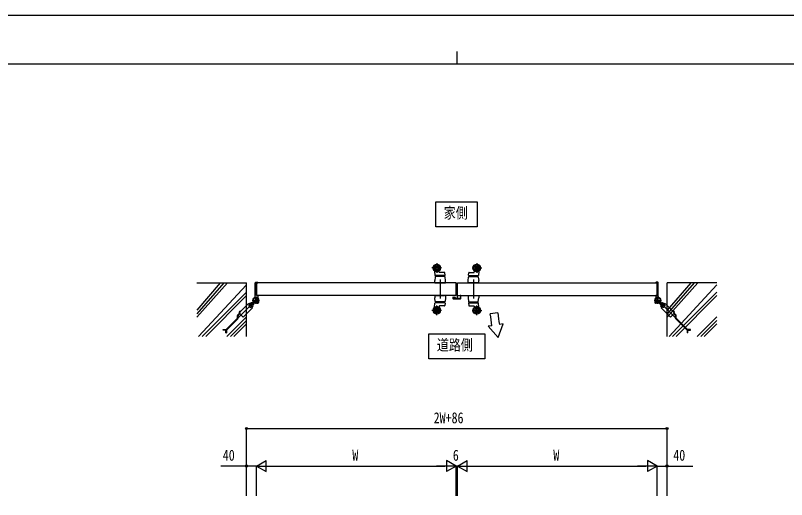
# Model space of a CAD drawing. Units: millimetres, scale not verified. Extents: x -4205 to 4205, y -2970 to 2970.
# Drawn here: x -1775 to 1317, y 1030 to 2970 of the extents above; entities that cross this region are included whole.
import ezdxf
from ezdxf.enums import TextEntityAlignment as Align

# ---------------------------------------------------------------- set-up
doc = ezdxf.new("R2010")
doc.units = ezdxf.units.MM
doc.header["$LTSCALE"] = 12
for name, color, linetype in [('0-2_USER1', 3, 'Continuous'), ('0-3_YKK_A1', 4, 'Continuous'), ('0-4_YKK_D', 6, 'Continuous'), ('0-5_YKK_ZWAK', 7, 'Continuous')]:
    doc.layers.add(name, color=color, linetype=linetype)
doc.styles.add('ＭＳ ゴシック', font='')
doc.styles.get('ＭＳ ゴシック').set_extended_font_data('MS Gothic')

msp = doc.modelspace()

# ---------------------------------------------------------------- linework, layer by layer
at = {"layer": '0-2_USER1'}
for points in [[(-89.3, 2123.54), (-89.3, 2223.54), (77.1, 2223.54), (77.1, 2123.54)], [(-116.98, 1594.32), (-116.98, 1694.32), (107.02, 1694.32), (107.02, 1594.32)]]:
    msp.add_lwpolyline(points, close=True, dxfattribs=at)
at = {"layer": '0-3_YKK_A1'}
for p, q in [((-66.98, 1958.03), (-104.98, 1958.03)), ((-84.98, 1977.03), (-84.98, 1939.03)), ((57.02, 1958.03), (95.02, 1958.03)), ((75.02, 1977.03), (75.02, 1939.03)), ((-93.89, 1944.97), (-92.52, 1928.49)), ((-91.22, 1921.81), (-92.98, 1908.03)), ((-52.53, 1928.03), (-92.02, 1928.03)), ((-53.72, 1923.53), (-89.24, 1923.53)), ((-86.98, 1923.53), (-86.98, 1928.03)), ((-75.12, 1940.86), (-75.85, 1945.24)), ((-54.54, 1940.03), (-74.13, 1940.03)), ((-55.98, 1928.03), (-55.98, 1923.53)), ((-52.04, 1928.58), (-53.05, 1938.68)), ((-49.98, 1908.03), (-51.74, 1921.81)), ((40.02, 1908.03), (41.78, 1921.81)), ((42.07, 1928.58), (43.08, 1938.68)), ((42.57, 1928.03), (82.06, 1928.03)), ((43.76, 1923.53), (79.28, 1923.53)), ((44.58, 1940.03), (64.17, 1940.03)), ((46.02, 1928.03), (46.02, 1923.53)), ((65.16, 1940.86), (65.89, 1945.24)), ((77.02, 1923.53), (77.02, 1928.03)), ((81.26, 1921.81), (83.02, 1908.03)), ((83.93, 1944.97), (82.56, 1928.49)), ((-1047.98, 1898.28), (-847.98, 1898.28)), ((-953.24, 1898.28), (-1047.98, 1788.53)), ((-939.09, 1898.28), (-1047.98, 1774.39)), ((-924.95, 1898.28), (-1047.98, 1760.25)), ((-847.98, 1890.4), (-1040.1, 1683.28)), ((-847.98, 1683.28), (-847.98, 1898.28)), ((-812.98, 1843.22), (-812.98, 1898.78)), ((-810.98, 1900.78), (-803.98, 1900.78)), ((-807.98, 1848.28), (-807.98, 1898.28)), ((-807.68, 1898.58), (-803.48, 1898.58)), ((-802.98, 1899.08), (-802.98, 1899.78)), ((-92.98, 1898.03), (-92.98, 1908.03)), ((-92.98, 1900.03), (-92.98, 1898.03)), ((-49.98, 1898.03), (-92.98, 1898.03)), ((-92.98, 1898.03), (-49.98, 1898.03)), ((-71.48, 1912.02), (-71.48, 1835.64)), ((-49.98, 1898.03), (-49.98, 1908.03)), ((-49.98, 1898.03), (-49.98, 1900.03)), ((-7.98, 1848.03), (-7.98, 1898.03)), ((-1.98, 1898.28), (798.02, 1898.28)), ((-1.98, 1848.03), (-1.98, 1898.03)), ((40.02, 1898.03), (40.02, 1908.03)), ((83.02, 1898.03), (40.02, 1898.03)), ((40.02, 1898.03), (83.02, 1898.03)), ((61.52, 1912.02), (61.52, 1835.64)), ((83.02, 1898.03), (83.02, 1908.03)), ((793.02, 1899.08), (793.02, 1899.78)), ((797.72, 1898.58), (793.52, 1898.58)), ((801.02, 1900.78), (794.02, 1900.78)), ((798.02, 1898.28), (798.02, 1848.28)), ((798.02, 1848.28), (798.02, 1898.28)), ((803.02, 1843.22), (803.02, 1898.78)), ((1038.02, 1898.28), (838.02, 1898.28)), ((932.76, 1898.28), (838.02, 1788.53)), ((946.91, 1898.28), (838.02, 1774.39)), ((961.05, 1898.28), (838.02, 1760.25)), ((838.02, 1683.28), (838.02, 1898.28)), ((1038.02, 1890.4), (845.9, 1683.28)), ((-847.98, 1861.25), (-1025.96, 1683.28)), ((1038.02, 1861.25), (860.04, 1683.28)), ((-847.98, 1847.11), (-1011.81, 1683.28)), ((-797.98, 1828.28), (-823.98, 1828.28)), ((-797.98, 1828.28), (-823.98, 1828.28)), ((-822.53, 1816.73), (-812.48, 1826.78)), ((-819.7, 1822.39), (-816.28, 1825.8)), ((-815.82, 1825.34), (-819.3, 1821.86)), ((-817.59, 1821.67), (-804.37, 1834.89)), ((-816.28, 1825.8), (-813.46, 1822.97)), ((-810.98, 1815.28), (-810.98, 1841.28)), ((-810.98, 1841.28), (-810.98, 1815.28)), ((-799.43, 1816.73), (-809.49, 1826.78)), ((-808.51, 1822.97), (-805.68, 1825.8)), ((-7.98, 1848.28), (-807.98, 1848.28)), ((-807.68, 1847.98), (-803.48, 1847.98)), ((-806.14, 1825.34), (-802.66, 1821.86)), ((-805.68, 1825.8), (-802.27, 1822.39)), ((-802.98, 1847.48), (-802.98, 1838.44)), ((-49.98, 1848.03), (-92.98, 1848.03)), ((-92.98, 1848.03), (-92.98, 1838.03)), ((-91.22, 1824.25), (-92.98, 1838.03)), ((-90.88, 1848.03), (-53.98, 1848.03)), ((-49.98, 1838.03), (-51.74, 1824.25)), ((-49.98, 1848.03), (-49.98, 1838.03)), ((-1.98, 1848.28), (798.02, 1848.28)), ((40.02, 1848.03), (83.02, 1848.03)), ((40.02, 1848.03), (40.02, 1838.03)), ((40.02, 1848.03), (83.02, 1848.03)), ((40.02, 1838.03), (41.78, 1824.25)), ((81.26, 1824.25), (83.02, 1838.03)), ((83.02, 1848.03), (83.02, 1838.03)), ((788.02, 1828.28), (814.02, 1828.28)), ((788.02, 1828.28), (814.02, 1828.28)), ((789.47, 1816.73), (799.52, 1826.78)), ((795.72, 1825.8), (792.3, 1822.39)), ((796.18, 1825.34), (792.7, 1821.86)), ((793.02, 1847.48), (793.02, 1838.44)), ((797.72, 1847.98), (793.52, 1847.98)), ((807.63, 1821.67), (794.41, 1834.89)), ((798.54, 1822.97), (795.72, 1825.8)), ((801.02, 1815.28), (801.02, 1841.28)), ((801.02, 1841.28), (801.02, 1815.28)), ((812.57, 1816.73), (802.51, 1826.78)), ((806.32, 1825.8), (803.49, 1822.97)), ((805.86, 1825.34), (809.34, 1821.86)), ((809.73, 1822.39), (806.32, 1825.8)), ((1038.02, 1847.11), (874.19, 1683.28)), ((-825.48, 1813.78), (-888.07, 1751.19)), ((-839.26, 1814.14), (-840.4, 1815.27)), ((-834.14, 1814.31), (-839.44, 1809.01)), ((-839.44, 1809.01), (-837.5, 1801.76)), ((-838.91, 1813.78), (-825.48, 1800.35)), ((-837.5, 1801.76), (-830.25, 1799.81)), ((-826.89, 1812.37), (-834.14, 1814.31)), ((-830.25, 1799.81), (-824.94, 1805.12)), ((-823.63, 1818.45), (-827.22, 1818.45)), ((-827.22, 1816.45), (-823.38, 1816.45)), ((-824.94, 1805.12), (-826.89, 1812.37)), ((-823.99, 1798.86), (-825.12, 1799.99)), ((-823.63, 1818.45), (-820.4, 1821.68)), ((-822.8, 1812.04), (-822.8, 1815.87)), ((-822.39, 1816.86), (-817.73, 1821.53)), ((-820.8, 1815.63), (-817.57, 1818.86)), ((-820.8, 1815.63), (-820.8, 1812.04)), ((-819.3, 1821.86), (-820.06, 1821.1)), ((-819.82, 1816.61), (-819.11, 1815.9)), ((-819.11, 1815.9), (-816.71, 1818.31)), ((-817.4, 1819.96), (-818.16, 1819.2)), ((-813.92, 1823.44), (-817.4, 1819.96)), ((-813.46, 1822.97), (-816.87, 1819.56)), ((-805.09, 1819.56), (-808.51, 1822.97)), ((-808.04, 1823.44), (-804.56, 1819.96)), ((-804.56, 1819.96), (-803.8, 1819.2)), ((-802.66, 1821.86), (-801.9, 1821.1)), ((-93.89, 1801.09), (-92.52, 1817.57)), ((-52.53, 1818.03), (-92.02, 1818.03)), ((-53.72, 1822.53), (-89.24, 1822.53)), ((-86.98, 1822.53), (-86.98, 1818.03)), ((-84.98, 1769.03), (-84.98, 1807.03)), ((-75.12, 1805.19), (-75.85, 1800.82)), ((-54.54, 1806.03), (-74.13, 1806.03)), ((-55.98, 1818.03), (-55.98, 1822.53)), ((-52.04, 1817.48), (-53.05, 1807.38)), ((42.07, 1817.48), (43.08, 1807.38)), ((42.57, 1818.03), (82.06, 1818.03)), ((43.76, 1822.53), (79.28, 1822.53)), ((44.58, 1806.03), (64.17, 1806.03)), ((46.02, 1818.03), (46.02, 1822.53)), ((65.16, 1805.19), (65.89, 1800.82)), ((75.02, 1769.03), (75.02, 1807.03)), ((77.02, 1822.53), (77.02, 1818.03)), ((83.93, 1801.09), (82.56, 1817.57)), ((792.7, 1821.86), (791.94, 1821.1)), ((794.6, 1819.96), (793.84, 1819.2)), ((798.08, 1823.44), (794.6, 1819.96)), ((795.13, 1819.56), (798.54, 1822.97)), ((803.49, 1822.97), (806.91, 1819.56)), ((803.96, 1823.44), (807.44, 1819.96)), ((809.15, 1815.9), (806.75, 1818.31)), ((807.44, 1819.96), (808.2, 1819.2)), ((810.84, 1815.63), (807.61, 1818.86)), ((812.43, 1816.86), (807.77, 1821.53)), ((809.86, 1816.61), (809.15, 1815.9)), ((809.34, 1821.86), (810.1, 1821.1)), ((813.67, 1818.45), (810.44, 1821.68)), ((810.84, 1815.63), (810.84, 1812.04)), ((812.84, 1812.04), (812.84, 1815.87)), ((817.26, 1816.45), (813.42, 1816.45)), ((813.67, 1818.45), (817.26, 1818.45)), ((814.03, 1798.86), (815.16, 1799.99)), ((814.98, 1805.12), (816.93, 1812.37)), ((820.29, 1799.81), (814.98, 1805.12)), ((828.95, 1813.78), (815.52, 1800.35)), ((815.52, 1813.78), (878.11, 1751.19)), ((816.93, 1812.37), (824.18, 1814.31)), ((827.54, 1801.76), (820.29, 1799.81)), ((824.18, 1814.31), (829.48, 1809.01)), ((829.48, 1809.01), (827.54, 1801.76)), ((829.3, 1814.14), (830.44, 1815.27)), ((-884.79, 1757.14), (-884.79, 1766.96)), ((-883.61, 1769.79), (-876.74, 1776.66)), ((-882.19, 1756.89), (-882.19, 1766.71)), ((-881.6, 1768.12), (-874.9, 1774.82)), ((-877.23, 1781.39), (-875.4, 1780.76)), ((-876.81, 1778.85), (-877.08, 1779.31)), ((-875.75, 1779.91), (-876.81, 1778.85)), ((-872.92, 1782.74), (-875.75, 1779.91)), ((-875.4, 1780.76), (-874.15, 1781.14)), ((-874.4, 1784.22), (-873.77, 1782.39)), ((-873.77, 1782.39), (-874.15, 1781.14)), ((-872.92, 1782.74), (-871.86, 1783.8)), ((-871.86, 1783.8), (-872.32, 1784.07)), ((-66.98, 1788.03), (-104.98, 1788.03)), ((57.02, 1788.03), (95.02, 1788.03)), ((159.15, 1777.7), (129.32, 1774.52)), ((861.9, 1783.8), (862.36, 1784.07)), ((862.96, 1782.74), (861.9, 1783.8)), ((862.96, 1782.74), (865.79, 1779.91)), ((864.44, 1784.22), (863.81, 1782.39)), ((863.81, 1782.39), (864.19, 1781.14)), ((865.44, 1780.76), (864.19, 1781.14)), ((871.64, 1768.12), (864.94, 1774.82)), ((867.27, 1781.39), (865.44, 1780.76)), ((865.79, 1779.91), (866.85, 1778.85)), ((873.65, 1769.79), (866.78, 1776.66)), ((866.85, 1778.85), (867.12, 1779.31)), ((872.23, 1756.89), (872.23, 1766.71)), ((874.83, 1757.14), (874.83, 1766.96)), ((-928.64, 1712.46), (-885.37, 1755.72)), ((-926.98, 1710.44), (-883.36, 1754.06)), ((-847.98, 1762.26), (-926.96, 1683.28)), ((-847.98, 1748.12), (-912.82, 1683.28)), ((-847.98, 1733.97), (-898.68, 1683.28)), ((161.49, 1679.79), (180.36, 1734.72)), ((180.36, 1734.72), (165.59, 1732.12)), ((917.02, 1710.44), (873.4, 1754.06)), ((918.68, 1712.46), (875.41, 1755.72)), ((1038.02, 1762.26), (959.04, 1683.28)), ((1038.02, 1748.12), (973.18, 1683.28)), ((1038.02, 1733.97), (987.32, 1683.28)), ((-942.29, 1711.87), (-930.05, 1711.87)), ((-942.29, 1709.27), (-942.29, 1711.87)), ((-929.8, 1709.27), (-942.29, 1709.27)), ((-930.75, 1697.73), (-930.75, 1709.27)), ((-928.15, 1709.63), (-928.15, 1697.73)), ((135.61, 1726.84), (121.27, 1724.31)), ((161.49, 1679.79), (121.27, 1724.31)), ((918.19, 1709.63), (918.19, 1697.73)), ((919.84, 1709.27), (932.33, 1709.27)), ((932.33, 1711.87), (920.09, 1711.87)), ((920.79, 1697.73), (920.79, 1709.27)), ((932.33, 1709.27), (932.33, 1711.87)), ((-930.75, 1697.73), (-928.15, 1697.73)), ((920.79, 1697.73), (918.19, 1697.73))]:
    msp.add_line(p, q, dxfattribs=at)
at = {"layer": '0-3_YKK_A1', "color": 7}
for p, q in [((-3.48, 1856.28), (-3.48, 1837.28)), ((-1.98, 1857.28), (-2.48, 1857.28)), ((-1.98, 1837.28), (-1.98, 1855.48)), ((-20.98, 1840.08), (-20.98, 1835.78)), ((-18.28, 1841.08), (-19.98, 1841.08)), ((-19.98, 1834.78), (10.02, 1834.78)), ((-19.78, 1836.58), (-19.78, 1839.57)), ((-12.48, 1836.28), (-19.48, 1836.28)), ((-19.4, 1839.86), (-18.36, 1839.58)), ((-17.98, 1839.87), (-17.98, 1840.78)), ((-13.98, 1840.78), (-13.98, 1839.87)), ((-11.98, 1841.08), (-13.68, 1841.08)), ((-13.6, 1839.58), (-12.56, 1839.86)), ((-12.18, 1839.57), (-12.18, 1836.58)), ((-10.98, 1836.58), (-10.98, 1840.08)), ((-4.48, 1836.28), (-10.68, 1836.28)), ((9.52, 1836.28), (-0.98, 1836.28)), ((8.82, 1847.48), (8.82, 1847.08)), ((10.72, 1847.78), (9.12, 1847.78)), ((9.12, 1846.78), (9.52, 1846.78)), ((9.82, 1846.48), (9.82, 1836.58)), ((11.02, 1835.78), (11.02, 1847.48))]:
    msp.add_line(p, q, dxfattribs=at)
at = {"layer": '0-3_YKK_A1'}
for points in [[(-7.98, 1898.28), (-807.98, 1898.28), (-807.98, 1848.28)], [(-840.4, 1815.27), (-847.98, 1807.68), (-877.87, 1777.79), (-861.47, 1761.39)], [(-861.47, 1761.39), (-847.98, 1774.87), (-823.99, 1798.86)], [(-822.65, 1819.44), (-823.35, 1820.15), (-820.95, 1822.55)], [(-820.53, 1821.56), (-821.59, 1822.62), (-822.32, 1821.36)], [(-822.26, 1819.97), (-820.21, 1820.67), (-818.97, 1820.29)], [(-816.87, 1819.56), (-817.7, 1818.73), (-820.53, 1821.56), (-819.7, 1822.39)], [(-819.29, 1817), (-818.58, 1819.05), (-818.97, 1820.29)], [(-817.7, 1818.73), (-816.64, 1817.67), (-817.9, 1816.94)], [(-804.26, 1818.73), (-805.32, 1817.67), (-804.06, 1816.94)], [(-802.27, 1822.39), (-801.43, 1821.56), (-804.26, 1818.73), (-805.09, 1819.56)], [(-802.67, 1817), (-803.38, 1819.05), (-803, 1820.29)], [(-799.7, 1819.97), (-801.75, 1820.67), (-803, 1820.29)], [(-801.43, 1821.56), (-800.37, 1822.62), (-799.65, 1821.36)], [(791.47, 1821.56), (790.41, 1822.62), (789.68, 1821.36)], [(789.74, 1819.97), (791.79, 1820.67), (793.03, 1820.29)], [(792.3, 1822.39), (791.47, 1821.56), (794.3, 1818.73), (795.13, 1819.56)], [(792.71, 1817), (793.42, 1819.05), (793.03, 1820.29)], [(794.3, 1818.73), (795.36, 1817.67), (794.1, 1816.94)], [(807.74, 1818.73), (806.68, 1817.67), (807.94, 1816.94)], [(806.91, 1819.56), (807.74, 1818.73), (810.57, 1821.56), (809.73, 1822.39)], [(809.33, 1817), (808.62, 1819.05), (809, 1820.29)], [(812.3, 1819.97), (810.25, 1820.67), (809, 1820.29)], [(810.57, 1821.56), (811.63, 1822.62), (812.35, 1821.36)], [(812.69, 1819.44), (813.39, 1820.15), (810.99, 1822.55)], [(851.51, 1761.39), (838.02, 1774.87), (814.03, 1798.86)], [(830.44, 1815.27), (838.02, 1807.68), (867.91, 1777.79), (851.51, 1761.39)]]:
    msp.add_lwpolyline(points, dxfattribs=at)
for centre, radius in [((-84.98, 1958.03), 15), ((-84.98, 1958.03), 14.7), ((-84.98, 1958.03), 9.75), ((-84.98, 1958.03), 6.6), ((75.02, 1958.03), 15), ((75.02, 1958.03), 14.7), ((75.02, 1958.03), 9.75), ((75.02, 1958.03), 6.6), ((-810.98, 1828.28), 11.5), ((-810.98, 1828.28), 11.5), ((-810.98, 1828.28), 10.35), ((-810.98, 1828.28), 10.35), ((801.02, 1828.28), 11.5), ((801.02, 1828.28), 11.5), ((801.02, 1828.28), 10.35), ((801.02, 1828.28), 10.35), ((-84.98, 1788.03), 15), ((-84.98, 1788.03), 14.7), ((-84.98, 1788.03), 9.75), ((-84.98, 1788.03), 6.6), ((75.02, 1788.03), 15), ((75.02, 1788.03), 14.7), ((75.02, 1788.03), 9.75), ((75.02, 1788.03), 6.6)]:
    msp.add_circle(centre, radius, dxfattribs=at)
for centre, radius, start, end in [((-93.39, 1945.01), 0.5, 57.12534, 184.76364), ((-84.98, 1958.03), 15, 237.12534, 303.86897), ((-92.02, 1928.53), 0.5, 184.76364, 270), ((-89.24, 1921.53), 2, 90, 172), ((-84.98, 1958.03), 15, 270, 303.86897), ((-76.34, 1945.16), 0.5, 9.46232, 123.86897), ((-74.13, 1941.03), 1, 189.46232, 270), ((-54.54, 1938.53), 1.5, 5.71059, 90), ((-53.72, 1921.53), 2, 8, 90), ((-52.53, 1928.53), 0.5, 270, 5.71059), ((43.76, 1921.53), 2, 90, 172), ((42.57, 1928.53), 0.5, 174.28941, 270), ((44.58, 1938.53), 1.5, 90, 174.28941), ((64.17, 1941.03), 1, 270, 350.53768), ((66.38, 1945.16), 0.5, 56.13103, 170.53768), ((75.02, 1958.03), 15, 236.13103, 270), ((75.02, 1958.03), 15, 236.13103, 302.87466), ((79.28, 1921.53), 2, 8, 90), ((82.06, 1928.53), 0.5, 270, 355.23636), ((83.43, 1945.01), 0.5, 355.23636, 122.87466), ((-810.98, 1898.78), 2, 90, 180), ((-807.68, 1898.28), 0.3, 90, 180), ((-803.98, 1899.78), 1, 360, 90), ((-803.48, 1899.08), 0.5, 270, 360), ((794.02, 1899.78), 1, 90, 180), ((793.52, 1899.08), 0.5, 180, 270), ((797.72, 1898.28), 0.3, 0, 90), ((801.02, 1898.78), 2, 0, 90), ((-810.98, 1828.28), 11.5, 321.98772, 244.89722), ((-810.98, 1828.28), 11.5, 51.98772, 334.89722), ((-817.98, 1843.22), 5, 295.10278, 359.99998), ((-807.68, 1848.28), 0.3, 180, 270), ((-803.48, 1847.48), 0.5, 360, 90), ((-797.98, 1838.44), 5, 180, 218.01228), ((801.02, 1828.28), 11.5, 295.10278, 218.01228), ((801.02, 1828.28), 11.5, 205.10278, 128.01228), ((788.02, 1838.44), 5, 321.98772, 0), ((793.52, 1847.48), 0.5, 90, 180), ((797.72, 1848.28), 0.3, 270, 0), ((808.02, 1843.22), 5, 180.00002, 244.89722), ((-832.19, 1807.06), 10, 315, 135), ((-832.19, 1807.06), 6.5, 84.54354, 275.45646), ((-832.19, 1807.06), 6.5, 275.45646, 84.54354), ((-827.22, 1813.45), 5, 90, 135.40999), ((-827.22, 1813.45), 3, 90, 110.54093), ((-823.38, 1817.85), 1.4, 270, 315), ((-825.8, 1812.04), 3, 339.45907, 0), ((-821.4, 1815.87), 1.4, 135, 180), ((-821.19, 1820.71), 1.3, 150, 210.9647), ((-814.59, 1824.67), 9, 210.9647, 239.0353), ((-825.8, 1812.04), 5, 314.59001, 0), ((-818.55, 1818.07), 1.3, 239.0353, 300), ((-803.41, 1818.07), 1.3, 240, 300.9647), ((-807.37, 1824.67), 9, 300.9647, 329.0353), ((-800.77, 1820.71), 1.3, 329.0353, 30), ((-93.39, 1801.05), 0.5, 175.23636, 302.87466), ((-84.98, 1788.03), 15, 56.13103, 122.87466), ((-92.02, 1817.53), 0.5, 90, 175.23636), ((-89.24, 1824.53), 2, 188, 270), ((-84.98, 1788.03), 15, 56.13103, 90), ((-76.34, 1800.9), 0.5, 236.13103, 350.53768), ((-74.13, 1805.03), 1, 90, 170.53768), ((-54.54, 1807.53), 1.5, 270, 354.28941), ((-53.72, 1824.53), 2, 270, 352), ((-52.53, 1817.53), 0.5, 354.28941, 90), ((43.76, 1824.53), 2, 188, 270), ((42.57, 1817.53), 0.5, 90, 185.71059), ((44.58, 1807.53), 1.5, 185.71059, 270), ((64.17, 1805.03), 1, 9.46232, 90), ((66.38, 1800.9), 0.5, 189.46232, 303.86897), ((75.02, 1788.03), 15, 90, 123.86897), ((75.02, 1788.03), 15, 57.12534, 123.86897), ((79.28, 1824.53), 2, 270, 352), ((82.06, 1817.53), 0.5, 4.76364, 90), ((83.43, 1801.05), 0.5, 237.12534, 4.76364), ((790.81, 1820.71), 1.3, 150, 210.9647), ((797.41, 1824.67), 9, 210.9647, 239.0353), ((788.02, 1818.12), 5, 360, 38.01228), ((793.45, 1818.07), 1.3, 239.0353, 300), ((808.59, 1818.07), 1.3, 240, 300.9647), ((804.63, 1824.67), 9, 300.9647, 329.0353), ((815.84, 1812.04), 5, 180, 225.40999), ((822.23, 1807.06), 10, 45, 225), ((811.23, 1820.71), 1.3, 329.0353, 30), ((813.42, 1817.85), 1.4, 225, 270), ((811.44, 1815.87), 1.4, 0, 45), ((815.84, 1812.04), 3, 180, 200.54093), ((822.23, 1807.06), 6.5, 95.45646, 264.54354), ((817.26, 1813.45), 5, 44.59001, 90), ((817.26, 1813.45), 3, 69.45907, 90), ((822.23, 1807.06), 6.5, 264.54354, 95.45646), ((-880.79, 1766.96), 4, 135, 180), ((-880.19, 1766.71), 2, 135, 180), ((-875.09, 1780.46), 2.3, 171.88409, 210), ((-873.21, 1780.19), 4.2, 98.11591, 171.88409), ((-873.47, 1782.08), 2.3, 60, 98.11591), ((-7865.48, 694.94), 8067.36, 7.34884, 7.69047), ((828.64, 1849.02), 673.28, 186.08068, 189.99886), ((863.51, 1782.08), 2.3, 81.88409, 120), ((863.24, 1780.19), 4.2, 8.11591, 81.88409), ((865.13, 1780.46), 2.3, 330, 8.11591), ((870.23, 1766.71), 2, 0, 45), ((870.83, 1766.96), 4, 0, 45), ((-886.79, 1757.14), 2, 315, 0), ((-886.19, 1756.89), 4, 315, 0), ((876.23, 1756.89), 4, 180, 225), ((876.83, 1757.14), 2, 180, 225), ((-930.05, 1713.87), 2, 270, 315), ((-929.8, 1713.27), 4, 270, 315), ((919.84, 1713.27), 4, 225, 270), ((920.09, 1713.87), 2, 225, 270)]:
    msp.add_arc(centre, radius, start, end, dxfattribs=at)
at = {"layer": '0-3_YKK_A1', "color": 7}
for centre, radius, start, end in [((-2.48, 1856.28), 1, 90, 180), ((-19.98, 1840.08), 1, 90, 180), ((-19.98, 1835.78), 1, 180, 270), ((-19.48, 1839.57), 0.3, 75, 180), ((-19.48, 1836.58), 0.3, 180, 270), ((-18.28, 1839.87), 0.3, 255, 0), ((-18.28, 1840.78), 0.3, 360, 90), ((-13.68, 1840.78), 0.3, 90, 180), ((-13.68, 1839.87), 0.3, 180, 285), ((-12.48, 1839.57), 0.3, 0, 105), ((-12.48, 1836.58), 0.3, 270, 0), ((-11.98, 1840.08), 1, 0, 90), ((-10.68, 1836.58), 0.3, 180, 270), ((-4.48, 1837.28), 1, 270, 0), ((-0.98, 1837.28), 1, 180, 270), ((9.12, 1847.48), 0.3, 90, 180), ((9.12, 1847.08), 0.3, 180, 270), ((9.52, 1846.48), 0.3, 0, 90), ((9.52, 1836.58), 0.3, 270, 0), ((10.02, 1835.78), 1, 270, 0), ((10.72, 1847.48), 0.3, 0, 90)]:
    msp.add_arc(centre, radius, start, end, dxfattribs=at)
at = {"layer": '0-4_YKK_D'}
for p, q in [((-847.98, 1045.5), (-847.98, 1315.5)), ((-847.98, 1314.5), (838.02, 1314.5)), ((838.02, 1045.5), (838.02, 1315.5)), ((-807.98, 1164.5), (-769.01, 1187)), ((-769.01, 1142), (-769.01, 1187)), ((-7.98, 1164.5), (-46.95, 1187)), ((-46.95, 1187), (-46.95, 1142)), ((-1.98, 1164.5), (36.99, 1187)), ((36.99, 1142), (36.99, 1187)), ((798.02, 1164.5), (759.05, 1187)), ((759.05, 1187), (759.05, 1142)), ((-847.98, 1045.5), (-847.98, 1165.5)), ((-807.98, 1045.5), (-807.98, 1165.5)), ((-807.98, 1045.5), (-807.98, 1165.5)), ((-807.98, 1164.5), (-769.01, 1142)), ((-807.98, 1164.5), (-730.04, 1164.5)), ((-762.98, 1164.5), (-52.98, 1164.5)), ((-7.98, 1164.5), (-85.92, 1164.5)), ((-7.98, 1164.5), (-46.95, 1142)), ((-7.98, 1164.5), (-24.98, 1164.5)), ((-7.98, 1045.5), (-7.98, 1165.5)), ((-7.98, 1115.5), (-7.98, 1165.5)), ((-1.98, 1164.5), (-7.98, 1164.5)), ((-1.98, 1045.5), (-1.98, 1165.5)), ((-1.98, 1045.5), (-1.98, 1165.5)), ((-1.98, 1164.5), (15.02, 1164.5)), ((-1.98, 1164.5), (36.99, 1142)), ((-1.98, 1164.5), (75.96, 1164.5)), ((43.02, 1164.5), (753.02, 1164.5)), ((798.02, 1164.5), (720.08, 1164.5)), ((798.02, 1164.5), (759.05, 1142)), ((798.02, 1045.5), (798.02, 1165.5)), ((798.02, 1045.5), (798.02, 1165.5)), ((838.02, 1045.5), (838.02, 1165.5))]:
    msp.add_line(p, q, dxfattribs=at)
for points in [[(-807.98, 1164.5), (-847.98, 1164.5), (-951.38, 1164.5)], [(798.02, 1164.5), (838.02, 1164.5), (941.42, 1164.5)]]:
    msp.add_lwpolyline(points, dxfattribs=at)
for centre in [(-847.98, 1314.5), (838.02, 1314.5), (-847.98, 1164.5), (838.02, 1164.5)]:
    msp.add_circle(centre, 4.25, dxfattribs=at)
at = {"layer": '0-5_YKK_ZWAK'}
for p, q in [((-4.98, 2825), (-4.98, 2775)), ((3895.02, 2775), (-3904.98, 2775))]:
    msp.add_line(p, q, dxfattribs=at)
msp.add_lwpolyline([(-4205, -2970), (4205, -2970), (4205, 2970), (-4205, 2970)], close=True, dxfattribs=at)

# ---------------------------------------------------------------- texts
at = {"layer": '0-2_USER1', "style": 'ＭＳ ゴシック', "width": 0.8}
for s, p in [('家側', (-57.3, 2143.54)), ('道路側', (-84.98, 1614.32))]:
    msp.add_text(s, height=43.99, dxfattribs=at).set_placement(p, align=Align.BOTTOM_LEFT)
at = {"layer": '0-4_YKK_D', "style": 'ＭＳ ゴシック', "width": 0.8}
for s, p in [('2W+86', (-97.78, 1322.5)), ('40', (-943.38, 1172.5)), ('W', (-423.98, 1172.5)), ('6', (-20.98, 1172.5)), ('W', (382.02, 1172.5)), ('40', (863.02, 1172.5))]:
    msp.add_text(s, height=43.99, dxfattribs=at).set_placement(p, align=Align.BOTTOM_LEFT)

doc.saveas('drawing.dxf')
